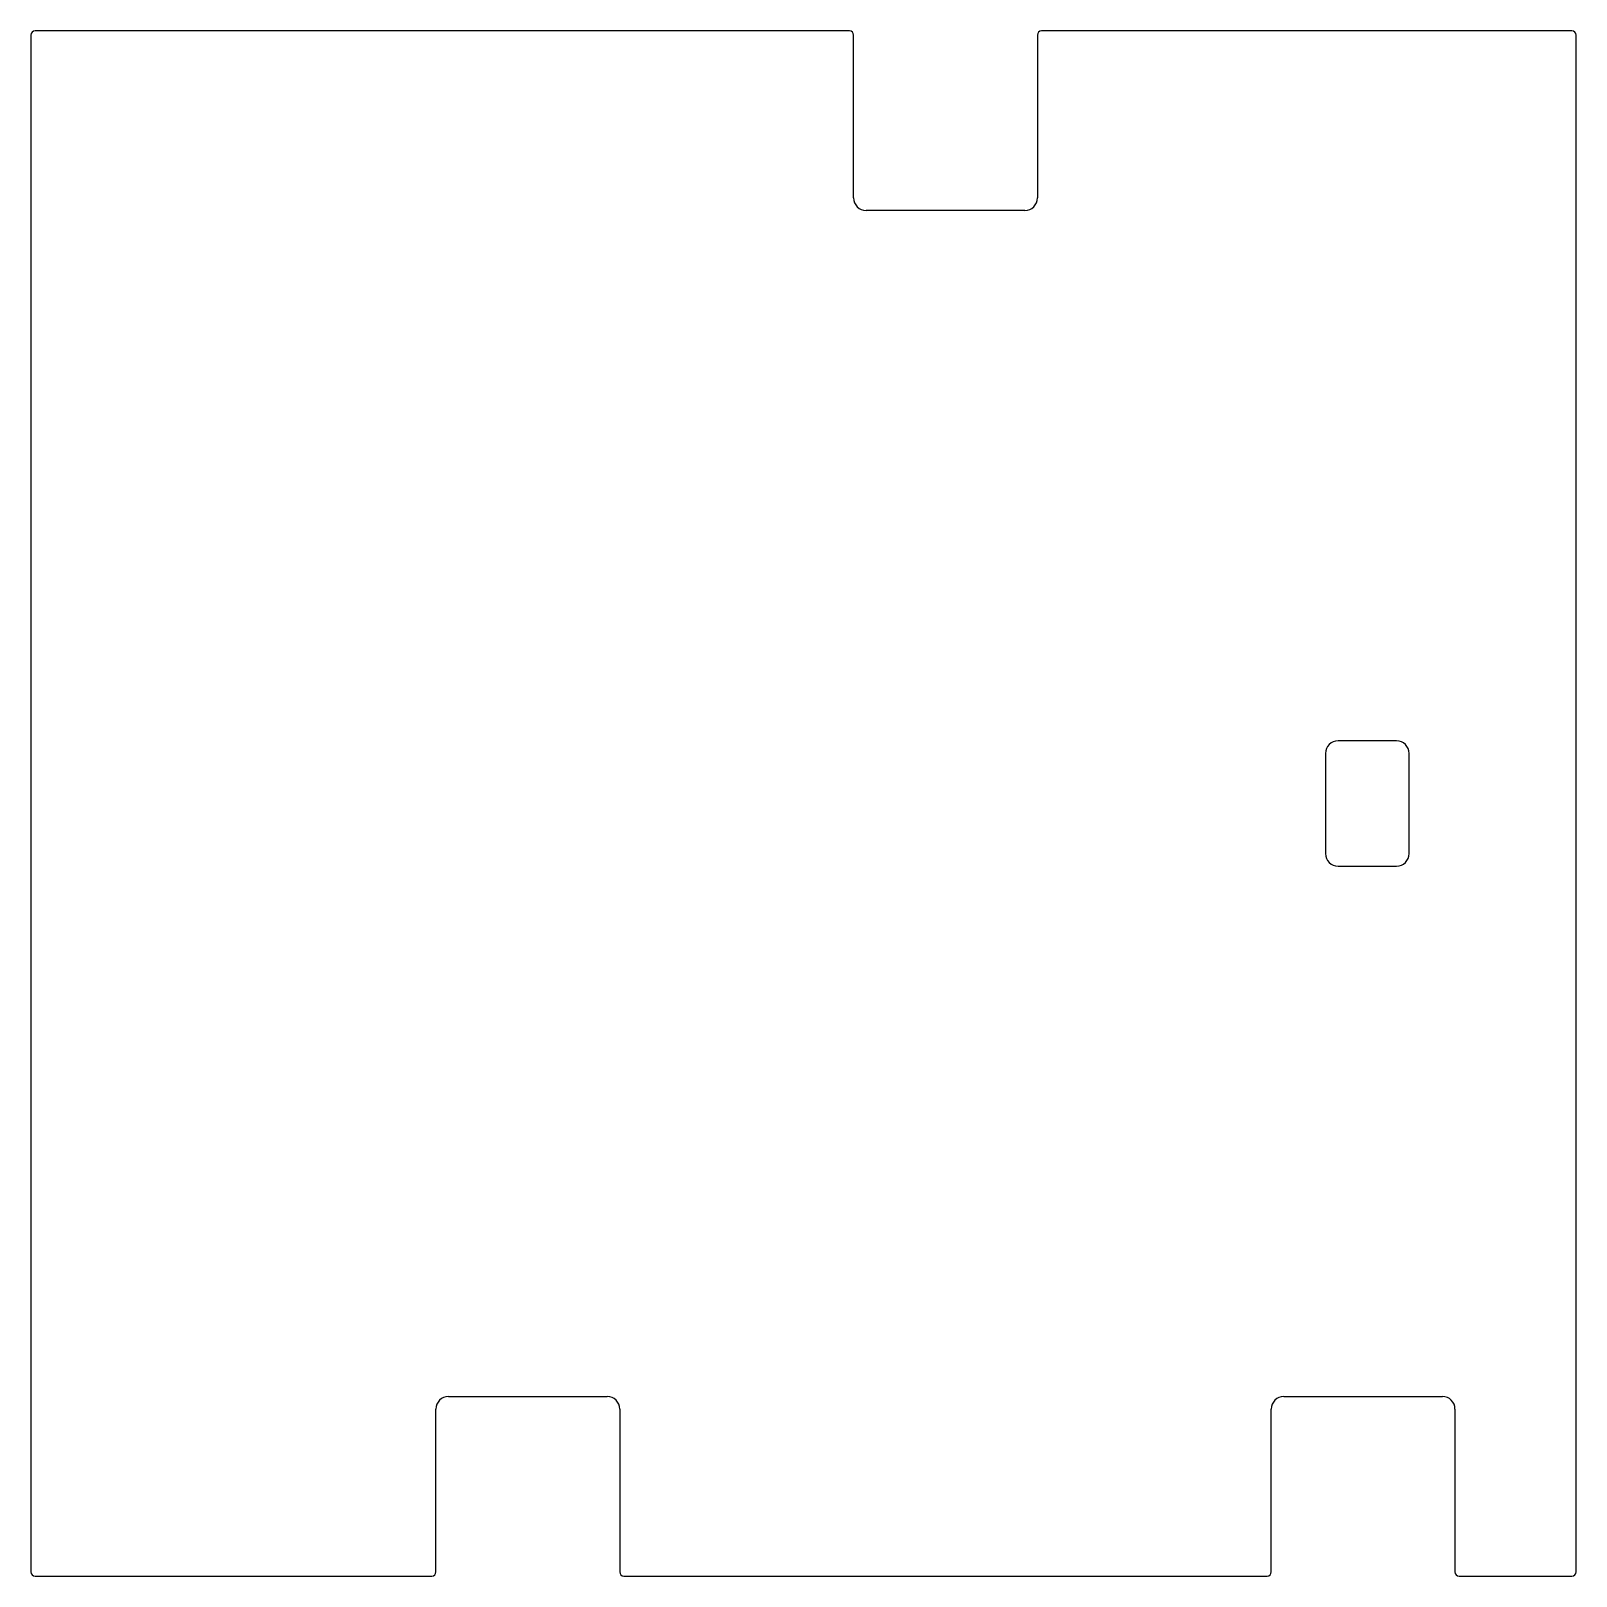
# Model space of a CAD drawing. Header units: millimetres. Extents: x 0 to 370, y -370 to 0.
import ezdxf

# ---------------------------------------------------------------- set-up
doc = ezdxf.new("R2010")
doc.units = ezdxf.units.MM

msp = doc.modelspace()

# ---------------------------------------------------------------- linework, layer by layer
at = {"color": 7, "linetype": 'Continuous', "lineweight": 25}
for p, q in [((196, 0), (1, 0)), ((369, 0), (242, 0)), ((0, -1), (0, -369)), ((197, -40), (197, -1)), ((241, -1), (241, -40)), ((370, -369), (370, -1)), ((238, -43), (200, -43)), ((327, -170), (313, -170)), ((310, -173), (310, -197)), ((330, -197), (330, -173)), ((313, -200), (327, -200)), ((100, -327), (138, -327)), ((300, -327), (338, -327)), ((97, -369), (97, -330)), ((141, -330), (141, -369)), ((297, -369), (297, -330)), ((341, -330), (341, -369)), ((1, -370), (96, -370)), ((142, -370), (296, -370)), ((342, -370), (369, -370))]:
    msp.add_line(p, q, dxfattribs=at)
for centre, radius, start, end in [((1, -1), 1, 90, 180), ((196, -1), 1, 0, 90), ((242, -1), 1, 90, 180), ((369, -1), 1, 0, 90), ((200, -40), 3, 180, 270), ((238, -40), 3, 270, 0), ((313, -173), 3, 90, 180), ((327, -173), 3, 0, 90), ((313, -197), 3, 180, 270), ((327, -197), 3, 270, 0), ((100, -330), 3, 90, 180), ((138, -330), 3, 0, 90), ((300, -330), 3, 90, 180), ((338, -330), 3, 0, 90), ((1, -369), 1, 180, 270), ((96, -369), 1, 270, 0), ((142, -369), 1, 180, 270), ((296, -369), 1, 270, 0), ((342, -369), 1, 180, 270), ((369, -369), 1, 270, 0)]:
    msp.add_arc(centre, radius, start, end, dxfattribs=at)

doc.saveas('drawing.dxf')
